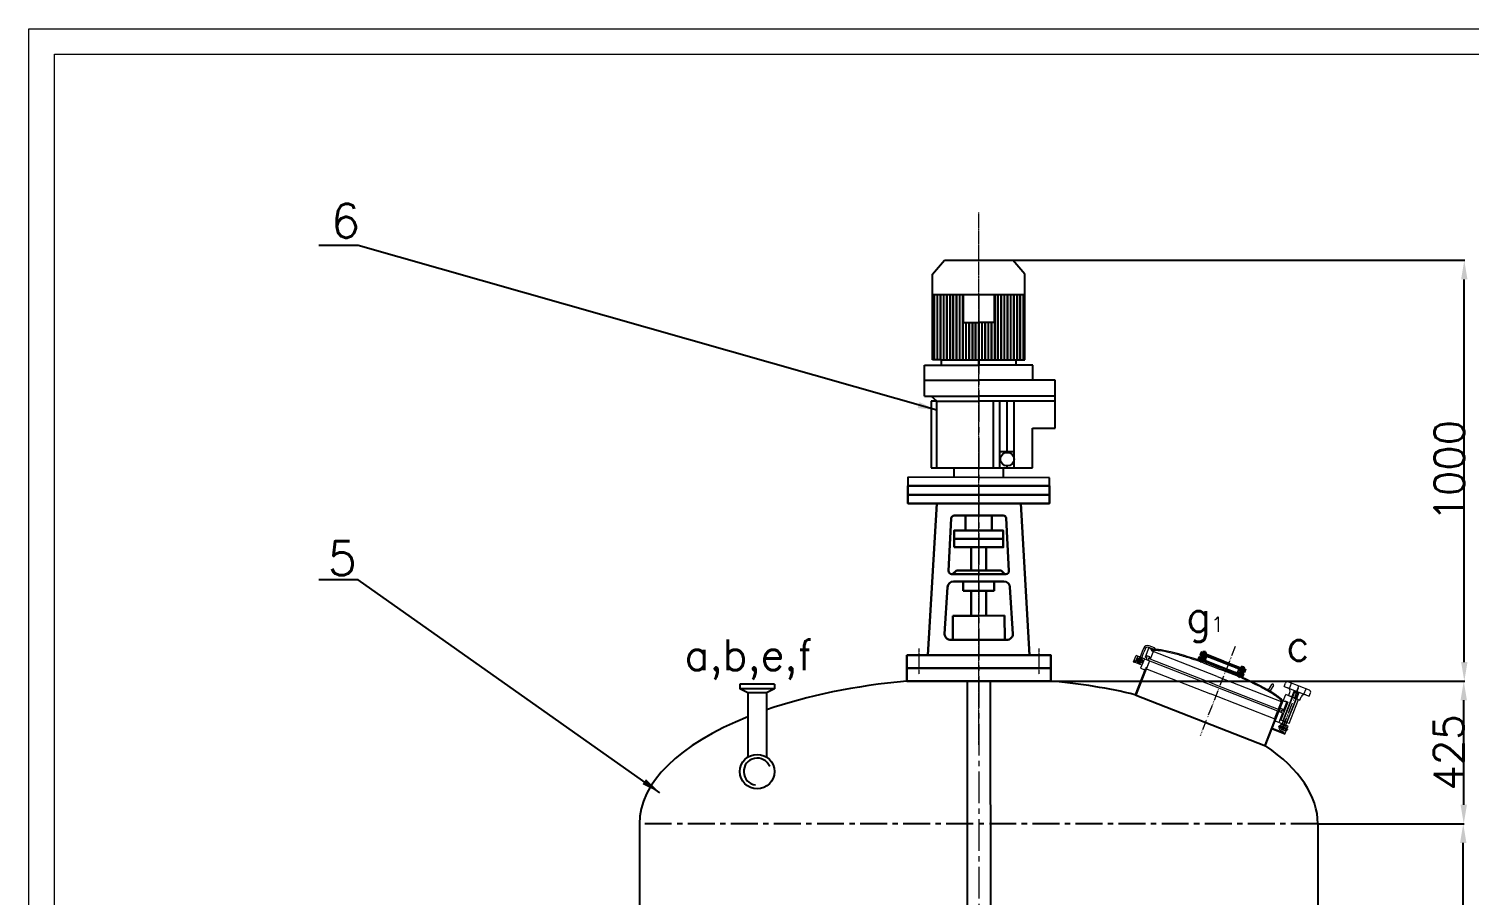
# Model space of a CAD drawing. Header units: millimetres. Extents: x 2158 to 10893, y 525 to 6317.
# Drawn here: x 2158 to 5555, y 4272 to 6317 of the extents above; entities that cross this region are included whole.
import ezdxf

# ---------------------------------------------------------------- set-up
doc = ezdxf.new("R2010")
doc.units = ezdxf.units.MM
doc.header["$PDMODE"] = 3
for name, pattern in [('ACAD_ISO06W100', [37.5, 24, -3, 0.5, -3, 0.5, -3, 0.5, -3]), ('CENTER2', [1.125, 0.75, -0.125, 0.125, -0.125]), ('CENTERX2', [101.6, 63.5, -12.7, 12.7, -12.7])]:
    doc.linetypes.add(name, pattern=pattern)
for name, color, linetype, lineweight in [('shixian', 7, 'Continuous', 30), ('zhong', 1, 'CENTER2', 15), ('中心线', 1, 'CENTER2', 15), ('实线', 7, 'Continuous', 20)]:
    doc.layers.add(name, color=color, linetype=linetype, lineweight=lineweight)
doc.layers.add('点划线', color=7, linetype='CENTERX2')
doc.styles.get("Standard").update_dxf_attribs({"font": 'txt', "bigfont": 'gbcbig.shx'})
doc.dimstyles.new('ISO-25', dxfattribs={"dimtxt": 2.5, "dimasz": 2.5, "dimexe": 1.25, "dimexo": 0.625, "dimtad": 1, "dimtxsty": 'Standard', "dimcen": 2.5, "dimadec": 0, "dimazin": 0, "dimtfac": 1, "dimtmove": 0, "dimatfit": 3, "dimfxl": 0, "dimarcsym": 0})

# ---------------------------------------------------------------- blocks, each defined once
blk = doc.blocks.new('*D6')
at = {"color": 0, "lineweight": -2, "transparency": 16777216}
for p, q in [((5198.9, 4440.2), (5542.3, 4440.2)), ((5541.1, 2985.2), (5541.1, 4395.2)), ((5278.9, 2940.2), (5542.3, 2940.2))]:
    blk.add_line(p, q, dxfattribs=at)
at = {"color": 0, "transparency": 16777216}
for points in [[(5533.6, 4395.2), (5548.6, 4395.2), (5541.1, 4440.2)], [(5533.6, 2985.2), (5548.6, 2985.2), (5541.1, 2940.2)]]:
    blk.add_solid(points, dxfattribs=at)
at = {"layer": 'Defpoints', "color": 0, "transparency": 16777216}
for p in [(5198.2, 4440.2), (5541.1, 4440.2), (5278.3, 2940.2)]:
    blk.add_point(p, dxfattribs=at)
at = {"color": 0, "transparency": 16777216, "insert": (5505.5, 3690.2), "char_height": 70, "attachment_point": 5, "rotation": 90}
blk.add_mtext('1500', dxfattribs=at)
blk = doc.blocks.new('*D9')
at = {"color": 0, "lineweight": -2, "transparency": 16777216}
for p, q in [((4569.4, 4777), (5543.6, 4777)), ((5542.3, 4485.2), (5542.3, 4732)), ((5198.9, 4440.2), (5543.6, 4440.2))]:
    blk.add_line(p, q, dxfattribs=at)
at = {"color": 0, "transparency": 16777216}
for points in [[(5534.8, 4732), (5549.8, 4732), (5542.3, 4777)], [(5534.8, 4485.2), (5549.8, 4485.2), (5542.3, 4440.2)]]:
    blk.add_solid(points, dxfattribs=at)
at = {"layer": 'Defpoints', "color": 0, "transparency": 16777216}
for p in [(4568.8, 4777), (5542.3, 4777), (5198.2, 4440.2)]:
    blk.add_point(p, dxfattribs=at)
at = {"color": 0, "transparency": 16777216, "insert": (5506.7, 4608.6), "char_height": 70, "attachment_point": 5, "rotation": 90}
blk.add_mtext('425', dxfattribs=at)
blk = doc.blocks.new('*D10')
at = {"color": 0, "lineweight": -2, "transparency": 16777216}
for p, q in [((4479.6, 5770.4), (5544.8, 5770.4)), ((5543.6, 4822), (5543.6, 5725.4)), ((4570, 4777), (5544.8, 4777))]:
    blk.add_line(p, q, dxfattribs=at)
at = {"color": 0, "transparency": 16777216}
for points in [[(5536.1, 5725.4), (5551.1, 5725.4), (5543.6, 5770.4)], [(5536.1, 4822), (5551.1, 4822), (5543.6, 4777)]]:
    blk.add_solid(points, dxfattribs=at)
at = {"layer": 'Defpoints', "color": 0, "transparency": 16777216}
for p in [(4479, 5770.4), (5543.6, 5770.4), (4569.4, 4777)]:
    blk.add_point(p, dxfattribs=at)
at = {"color": 0, "transparency": 16777216, "insert": (5508, 5273.7), "char_height": 70, "attachment_point": 5, "rotation": 90}
blk.add_mtext('1000', dxfattribs=at)

msp = doc.modelspace()

# ---------------------------------------------------------------- hatches: boundary and pattern name
at = {"lineweight": 20}
h = msp.add_hatch(dxfattribs=at)
h.set_pattern_fill('ANSI31', color=0, scale=0.2025, angle=-21.401136, style=0)
h.set_pattern_definition([(23.59886, (4468.7586, 4530.0876), (-0.2573877, 0.5891691), [])])
h.paths.add_polyline_path([(4768.949, 4824.742), (4765.178, 4826.22), (4763.7, 4822.449), (4767.471, 4820.971)])
h = msp.add_hatch(dxfattribs=at)
h.set_pattern_fill('ANSI31', color=0, scale=0.405, angle=68.598864, style=0)
h.set_pattern_definition([(113.59886, (4468.7586, 4530.0876), (-1.178338, -0.5147754), [])])
h.paths.add_polyline_path([(4779.405, 4829.344, 0.41421356), (4774.156, 4827.051), (4777.927, 4825.574)])
h.paths.add_polyline_path([(4779.405, 4829.344), (4777.927, 4825.574), (4781.698, 4824.096, 0.41421356)])
h.paths.add_polyline_path([(4781.698, 4824.096), (4777.927, 4825.574), (4776.449, 4821.803, 0.41421356)])
h.paths.add_polyline_path([(4777.927, 4825.574), (4774.156, 4827.051, 0.41421356), (4776.449, 4821.803)])
h = msp.add_hatch(dxfattribs=at)
h.set_pattern_fill('ANSI31', color=0, scale=0.648, angle=68.598864, style=0)
h.set_pattern_definition([(113.598864, (-488.3482, 5089.4155), (-1.885341, -0.8236407), [])])
h.paths.add_polyline_path([(4932.495, 4826.325), (4933.678, 4829.342), (4928.408, 4831.407), (4926.929, 4827.632), (4926.633, 4826.878), (4925.453, 4823.866), (4938.263, 4818.845), (4939.15, 4821.107), (4931.609, 4824.063)])
h.paths.add_polyline_path([(4923.271, 4831.676), (4923.864, 4833.188), (4918.595, 4835.253), (4915.639, 4827.712), (4920.908, 4825.647), (4922.089, 4828.659)])
h.paths.add_polyline_path([(4922.84, 4828.369), (4922.384, 4829.413), (4922.089, 4828.659), (4920.908, 4825.647), (4921.658, 4825.353)])
h.paths.add_polyline_path([(4926.633, 4826.878), (4926.929, 4827.632), (4925.885, 4827.176), (4924.703, 4824.159), (4925.453, 4823.866)])
h.paths.add_polyline_path([(5012.587, 4793.191), (5013.769, 4796.208), (5014.362, 4797.72), (5009.093, 4799.785), (5008.501, 4798.277), (5007.024, 4794.506), (4999.482, 4797.462), (4998.595, 4795.2), (5011.406, 4790.179)])
h.paths.add_polyline_path([(5013.338, 4792.902), (5012.882, 4793.945), (5012.587, 4793.191), (5011.406, 4790.179), (5012.156, 4789.885)])
h.paths.add_polyline_path([(5017.131, 4791.41), (5017.427, 4792.164), (5016.383, 4791.708), (5015.201, 4788.692), (5015.951, 4788.398)])
h.paths.add_polyline_path([(5024.176, 4793.874), (5018.906, 4795.939), (5017.427, 4792.164), (5017.131, 4791.41), (5015.951, 4788.398), (5021.22, 4786.333)])
h = msp.add_hatch(dxfattribs=at)
h.set_pattern_fill('ANSI31', color=0, scale=0.648, angle=-21.401136, style=0)
h.set_pattern_definition([(23.598864, (-488.3482, 5089.4155), (-0.8236407, 1.885341), [])])
h.paths.add_polyline_path([(4927.813, 4843.82), (4926.957, 4844.156), (4922.733, 4845.811), (4919.777, 4838.27), (4924.858, 4836.279)])
h.paths.add_polyline_path([(4936.042, 4835.375), (4936.929, 4837.638), (4942.585, 4835.421), (4944.47, 4834.682), (4944.854, 4835.66), (4943.133, 4837.816), (4932.735, 4841.891), (4929.779, 4834.35), (4934.86, 4832.359)])
h.paths.add_polyline_path([(5018.311, 4808.352), (5017.454, 4808.688), (5007.913, 4812.428), (5005.186, 4812.015), (5004.802, 4811.037), (5006.688, 4810.298), (5012.344, 4808.081), (5011.457, 4805.819), (5010.275, 4802.802), (5015.355, 4800.811)])
h.paths.add_polyline_path([(5028.313, 4804.432), (5023.233, 4806.423), (5020.277, 4798.882), (5025.358, 4796.891)])
h = msp.add_hatch(dxfattribs=at)
h.set_pattern_fill('ANSI37', color=0, scale=0.405, angle=-21.401136, style=0)
h.set_pattern_definition([(23.598864, (-488.3482, 5089.4155), (-0.51477545, 1.17833813), []), (113.598864, (-488.3482, 5089.4155), (-1.17833813, -0.51477545), [])])
h.paths.add_polyline_path([(4944.47, 4834.682), (4942.585, 4835.421), (4936.929, 4837.638), (4936.042, 4835.375), (4943.584, 4832.42)])
h.paths.add_polyline_path([(4940.037, 4823.37), (4932.495, 4826.325), (4931.609, 4824.063), (4939.15, 4821.107)])
h.paths.add_polyline_path([(5007.91, 4796.769), (5000.369, 4799.725), (4999.482, 4797.462), (5007.024, 4794.506)])
h.paths.add_polyline_path([(5012.344, 4808.081), (5006.688, 4810.298), (5004.802, 4811.037), (5003.916, 4808.774), (5011.457, 4805.819)])
h = msp.add_hatch(dxfattribs=at)
h.set_pattern_fill('ANSI31', color=0, scale=0.6885, angle=-21.401136, style=0)
h.set_pattern_definition([(23.598864, (1312.9793, 4975.7468), (-0.8751183, 2.0031748), [])])
h.paths.add_polyline_path([(5145.651, 4754.013), (5143.086, 4755.018), (5137.057, 4739.633), (5139.621, 4738.628), (5143.336, 4748.106)])
h.paths.add_polyline_path([(5149.49, 4745.694), (5145.775, 4736.216), (5148.339, 4735.211), (5154.369, 4750.596), (5151.804, 4751.601)])

# ---------------------------------------------------------------- linework, layer by layer
at = {"color": 0}
for p, q in [((4289.245, 5737.417), (4317.771, 5770.359)), ((4317.771, 5770.359), (4479.005, 5770.359)), ((4507.531, 5737.417), (4479.005, 5770.359)), ((4289.245, 5689.847), (4289.245, 5737.417)), ((4507.531, 5689.847), (4507.531, 5737.417)), ((4289.245, 5689.847), (4507.531, 5689.847)), ((4289.245, 5535.283), (4289.245, 5689.847)), ((4293.384, 5535.283), (4293.384, 5689.847)), ((4293.641, 5535.283), (4293.641, 5689.847)), ((4293.898, 5535.283), (4293.898, 5689.847)), ((4300.909, 5535.283), (4300.909, 5689.847)), ((4301.166, 5535.283), (4301.166, 5689.847)), ((4301.423, 5535.283), (4301.423, 5689.847)), ((4308.435, 5535.283), (4308.435, 5689.847)), ((4308.692, 5535.283), (4308.692, 5689.847)), ((4308.949, 5535.283), (4308.949, 5689.847)), ((4315.96, 5535.283), (4315.96, 5689.847)), ((4316.217, 5535.283), (4316.217, 5689.847)), ((4316.475, 5535.283), (4316.475, 5689.847)), ((4323.486, 5535.283), (4323.486, 5689.847)), ((4323.743, 5535.283), (4323.743, 5689.847)), ((4324, 5535.283), (4324, 5689.847)), ((4331.011, 5535.283), (4331.011, 5689.847)), ((4331.268, 5535.283), (4331.268, 5689.847)), ((4331.526, 5535.283), (4331.526, 5689.847)), ((4338.537, 5535.283), (4338.537, 5689.847)), ((4338.794, 5535.283), (4338.794, 5689.847)), ((4339.051, 5535.283), (4339.051, 5689.847)), ((4346.062, 5535.283), (4346.062, 5689.847)), ((4346.319, 5535.283), (4346.319, 5689.847)), ((4346.577, 5535.283), (4346.577, 5689.847)), ((4353.588, 5535.283), (4353.588, 5689.847)), ((4353.845, 5535.283), (4353.845, 5689.847)), ((4354.102, 5535.283), (4354.102, 5689.847)), ((4361.113, 5535.283), (4361.113, 5689.847)), ((4361.371, 5535.283), (4361.371, 5689.847)), ((4361.628, 5535.283), (4361.628, 5689.847)), ((4361.837, 5689.847), (4361.837, 5623.457)), ((4434.939, 5689.847), (4434.939, 5623.457)), ((4436.369, 5535.283), (4436.369, 5689.847)), ((4436.626, 5535.283), (4436.626, 5689.847)), ((4436.883, 5535.283), (4436.883, 5689.847)), ((4443.894, 5535.283), (4443.894, 5689.847)), ((4444.151, 5535.283), (4444.151, 5689.847)), ((4444.409, 5535.283), (4444.409, 5689.847)), ((4451.42, 5535.283), (4451.42, 5689.847)), ((4451.677, 5535.283), (4451.677, 5689.847)), ((4451.934, 5535.283), (4451.934, 5689.847)), ((4458.945, 5535.283), (4458.945, 5689.847)), ((4459.202, 5535.283), (4459.202, 5689.847)), ((4459.46, 5535.283), (4459.46, 5689.847)), ((4466.471, 5535.283), (4466.471, 5689.847)), ((4466.728, 5535.283), (4466.728, 5689.847)), ((4466.985, 5535.283), (4466.985, 5689.847)), ((4473.996, 5535.283), (4473.996, 5689.847)), ((4474.253, 5535.283), (4474.253, 5689.847)), ((4474.511, 5535.283), (4474.511, 5689.847)), ((4481.522, 5535.283), (4481.522, 5689.847)), ((4481.779, 5535.283), (4481.779, 5689.847)), ((4482.036, 5535.283), (4482.036, 5689.847)), ((4489.047, 5535.283), (4489.047, 5689.847)), ((4489.305, 5535.283), (4489.305, 5689.847)), ((4489.562, 5535.283), (4489.562, 5689.847)), ((4496.573, 5535.283), (4496.573, 5689.847)), ((4496.83, 5535.283), (4496.83, 5689.847)), ((4497.087, 5535.283), (4497.087, 5689.847)), ((4504.098, 5535.283), (4504.098, 5689.847)), ((4504.356, 5535.283), (4504.356, 5689.847)), ((4504.613, 5535.283), (4504.613, 5689.847)), ((4507.531, 5535.283), (4507.531, 5689.847)), ((4361.837, 5623.457), (4398.388, 5623.457)), ((4368.639, 5535.283), (4368.639, 5623.457)), ((4368.896, 5535.283), (4368.896, 5623.457)), ((4369.153, 5535.283), (4369.153, 5623.457)), ((4376.164, 5535.283), (4376.164, 5623.457)), ((4376.422, 5535.283), (4376.422, 5623.457)), ((4376.679, 5535.283), (4376.679, 5623.457)), ((4383.69, 5535.283), (4383.69, 5623.457)), ((4383.947, 5535.283), (4383.947, 5623.457)), ((4384.204, 5535.283), (4384.204, 5623.457)), ((4391.215, 5535.283), (4391.215, 5623.457)), ((4391.473, 5535.283), (4391.473, 5623.457)), ((4391.73, 5535.283), (4391.73, 5623.457)), ((4434.939, 5623.457), (4398.388, 5623.457)), ((4398.741, 5522.74), (4398.741, 5623.457)), ((4398.998, 5522.74), (4398.998, 5623.457)), ((4399.255, 5522.74), (4399.255, 5623.457)), ((4406.266, 5535.283), (4406.266, 5623.457)), ((4406.524, 5535.283), (4406.524, 5623.457)), ((4406.781, 5535.283), (4406.781, 5623.457)), ((4413.792, 5535.283), (4413.792, 5623.457)), ((4414.049, 5535.283), (4414.049, 5623.457)), ((4414.306, 5535.283), (4414.306, 5623.457)), ((4421.318, 5535.283), (4421.318, 5623.457)), ((4421.575, 5535.283), (4421.575, 5623.457)), ((4421.832, 5535.283), (4421.832, 5623.457)), ((4428.843, 5535.283), (4428.843, 5623.457)), ((4429.1, 5535.283), (4429.1, 5623.457)), ((4429.357, 5535.283), (4429.357, 5623.457)), ((4270.964, 5449.994), (4270.964, 5522.74)), ((4270.964, 5522.74), (4398.388, 5522.74)), ((4310.396, 5535.283), (4289.245, 5535.283)), ((4310.396, 5535.283), (4486.38, 5535.283)), ((4310.396, 5522.74), (4310.396, 5535.283)), ((4525.812, 5522.74), (4398.388, 5522.74)), ((4486.38, 5522.74), (4486.38, 5535.283)), ((4486.38, 5535.283), (4507.531, 5535.283)), ((4525.812, 5487.621), (4525.812, 5522.74)), ((4270.964, 5487.621), (4398.388, 5487.621)), ((4578.37, 5487.621), (4398.388, 5487.621)), ((4578.37, 5449.994), (4578.37, 5487.621)), ((4270.964, 5449.994), (4398.388, 5449.994)), ((4299.847, 5437.451), (4286.68, 5449.994)), ((4286.68, 5437.451), (4286.68, 5280.81)), ((4299.847, 5437.451), (4286.68, 5437.451)), ((4299.847, 5280.81), (4299.847, 5437.451)), ((4299.847, 5437.451), (4398.388, 5437.451)), ((4578.37, 5449.994), (4398.388, 5449.994)), ((4578.37, 5437.451), (4398.388, 5437.451)), ((4433.568, 5280.81), (4433.568, 5437.451)), ((4448.203, 5280.81), (4448.203, 5437.451)), ((4465.765, 5317.03), (4465.765, 5437.451)), ((4481.864, 5280.81), (4481.864, 5437.451)), ((4578.37, 5437.451), (4578.37, 5449.994)), ((4578.37, 5373.975), (4578.37, 5437.451)), ((4525, 5280.81), (4525, 5373.975)), ((4525, 5373.975), (4578.37, 5373.975)), ((4448.203, 5318.863), (4481.864, 5318.863)), ((4286.68, 5280.81), (4299.847, 5280.81)), ((4299.847, 5280.81), (4456.624, 5280.81)), ((4340.153, 5257.462), (4340.153, 5280.81)), ((4456.624, 5257.462), (4456.624, 5280.81)), ((4456.624, 5280.81), (4525, 5280.81)), ((4465.765, 5280.81), (4465.765, 5284.834)), ((4565.273, 5256.968), (4231.265, 5258.487)), ((4231.265, 5258.487), (4231.545, 5237.628)), ((4565.273, 5237.628), (4565.273, 5256.968))]:
    msp.add_line(p, q, dxfattribs=at)
at = {"color": 0, "lineweight": 20}
for p, q in [((4813.102, 4855.287), (4800.624, 4860.178)), ((4763.7, 4822.449), (4769.612, 4837.532)), ((4763.7, 4822.449), (4765.474, 4826.974)), ((4765.178, 4826.22), (4768.949, 4824.742)), ((4773.382, 4836.054), (4767.471, 4820.971)), ((4801.279, 4825.121), (4769.48, 4743.985)), ((4769.612, 4837.532), (4773.382, 4836.054)), ((4778.997, 4833.854), (4769.612, 4837.532)), ((4778.601, 4832.843), (4777.418, 4832.034)), ((4784.022, 4846.674), (4778.288, 4832.043)), ((4778.406, 4832.346), (4782.177, 4830.868)), ((4789.213, 4829.85), (4780.346, 4807.226)), ((4782.058, 4830.566), (4787.792, 4845.197)), ((4782.372, 4831.365), (4782.689, 4829.968)), ((4789.213, 4829.85), (4782.768, 4832.376)), ((4789.213, 4829.85), (4783.301, 4814.767)), ((4786.977, 4854.216), (4784.022, 4846.674)), ((4790.748, 4852.738), (4787.792, 4845.197)), ((4789.213, 4829.85), (4952.109, 4766.008)), ((4799.557, 4856.245), (4790.691, 4833.621)), ((4794.461, 4832.143), (4790.691, 4833.621)), ((4794.461, 4832.143), (4792.983, 4828.372)), ((4794.661, 4837.092), (4794.461, 4832.143)), ((4802.202, 4834.136), (4794.661, 4837.092)), ((4801.279, 4825.121), (4795.072, 4809.284)), ((4798.986, 4830.37), (4797.508, 4826.599)), ((4802.202, 4834.136), (4798.986, 4830.37)), ((4953.587, 4769.779), (4798.986, 4830.37)), ((4811.912, 4851.404), (4799.557, 4856.245)), ((4799.557, 4856.245), (4811.912, 4851.404)), ((4801.82, 4855.359), (4802.737, 4853.259)), ((4802.737, 4853.259), (4809.052, 4850.784)), ((4810.512, 4848.679), (4802.757, 4828.892)), ((4806.08, 4848.469), (4807.262, 4851.486)), ((4960.68, 4787.878), (4806.08, 4848.469)), ((4811.912, 4851.404), (4813.384, 4855.161)), ((4915.92, 4828.429), (4914.148, 4827.609)), ((4915.429, 4827.175), (4918.595, 4835.253)), ((4968.429, 4807.022), (4915.639, 4827.712)), ((4918.595, 4835.253), (4923.864, 4833.188)), ((4922.733, 4845.811), (4919.777, 4838.27)), ((4919.777, 4838.27), (4925.046, 4836.205)), ((4922.089, 4828.659), (4920.908, 4825.647)), ((4922.84, 4828.369), (4921.658, 4825.353)), ((4923.271, 4831.676), (4922.089, 4828.659)), ((4922.384, 4829.413), (4928.109, 4844.019)), ((4922.384, 4829.413), (4926.929, 4827.632)), ((4922.84, 4828.369), (4922.384, 4829.413)), ((4928.002, 4843.746), (4922.733, 4845.811)), ((4922.84, 4828.369), (4928.351, 4842.43)), ((4922.84, 4828.369), (4925.885, 4827.176)), ((4923.864, 4833.188), (4922.975, 4830.921)), ((4925.885, 4827.176), (4924.703, 4824.159)), ((4924.858, 4836.279), (4927.813, 4843.82)), ((4925.046, 4836.205), (4924.858, 4836.279)), ((4926.633, 4826.878), (4925.453, 4823.866)), ((4925.885, 4827.176), (4931.396, 4841.237)), ((4925.885, 4827.176), (4926.929, 4827.632)), ((4926.183, 4844.774), (4927.135, 4847.204)), ((4927.063, 4844.429), (4926.183, 4844.774)), ((4926.183, 4844.774), (4934.579, 4841.483)), ((4927.816, 4829.894), (4926.633, 4826.878)), ((4926.929, 4827.632), (4932.653, 4842.238)), ((4926.957, 4844.156), (4927.063, 4844.429)), ((4926.957, 4844.156), (4928.002, 4843.746)), ((4927.601, 4842.724), (4932.146, 4840.943)), ((4928.282, 4843.951), (4929.235, 4846.382)), ((4928.408, 4831.407), (4933.678, 4829.342)), ((4929.591, 4834.424), (4934.86, 4832.359)), ((4929.779, 4834.35), (4932.735, 4841.891)), ((4933.678, 4829.342), (4931.609, 4824.063)), ((4931.609, 4824.063), (4932.495, 4826.325)), ((4931.609, 4824.063), (4969.316, 4809.285)), ((4931.904, 4824.817), (4936.042, 4835.375)), ((4932.48, 4842.306), (4933.433, 4844.736)), ((4932.495, 4826.325), (5007.91, 4796.769)), ((4975.523, 4825.122), (4932.546, 4841.965)), ((4932.546, 4841.965), (4933.592, 4841.556)), ((4933.592, 4841.556), (4933.698, 4841.828)), ((4933.698, 4841.828), (4934.579, 4841.483)), ((4934.579, 4841.483), (4935.532, 4843.914)), ((4936.929, 4837.638), (4936.042, 4835.375)), ((4936.042, 4835.375), (5011.457, 4805.819)), ((4942.585, 4835.421), (4936.929, 4837.638)), ((4942.585, 4835.421), (5006.688, 4810.298)), ((4944.854, 4835.66), (4943.133, 4837.816)), ((4943.584, 4832.42), (4944.47, 4834.682)), ((4944.47, 4834.682), (4944.854, 4835.66)), ((4944.854, 4835.66), (5005.186, 4812.015)), ((4975.523, 4825.122), (5018.5, 4808.278)), ((4783.301, 4814.767), (4763.7, 4822.449)), ((4767.218, 4744.872), (4791.628, 4807.154)), ((4780.346, 4807.226), (4790.15, 4803.383)), ((4795.072, 4809.284), (4791.628, 4807.154)), ((4791.628, 4807.154), (4944.72, 4747.154)), ((4928.899, 4822.508), (4926.434, 4820.801)), ((4928.901, 4822.514), (4928.011, 4820.245)), ((4928.014, 4820.252), (4967.543, 4804.76)), ((4936.378, 4819.584), (4934.87, 4820.175)), ((4936.755, 4819.436), (4936.755, 4819.436)), ((4939.15, 4821.107), (4938.263, 4818.845)), ((4940.037, 4823.37), (4939.15, 4821.107)), ((5006.858, 4789.351), (4967.543, 4804.76)), ((4968.429, 4807.022), (5021.22, 4786.333)), ((5007.024, 4794.506), (4969.316, 4809.285)), ((4970.203, 4811.547), (5002.254, 4798.986)), ((4999.482, 4797.462), (4998.595, 4795.2)), ((5000.369, 4799.725), (4999.482, 4797.462)), ((5003.916, 4808.774), (5004.802, 4811.037)), ((5004.802, 4811.037), (5005.186, 4812.015)), ((5005.186, 4812.015), (5007.913, 4812.428)), ((5006.688, 4810.298), (5012.344, 4808.081)), ((5007.744, 4791.614), (5006.85, 4789.331)), ((5009.093, 4799.785), (5007.024, 4794.506)), ((5007.529, 4791.692), (5008.176, 4788.764)), ((5011.457, 4805.819), (5008.501, 4798.277)), ((5014.362, 4797.72), (5009.093, 4799.785)), ((5015.544, 4800.737), (5010.275, 4802.802)), ((5012.587, 4793.191), (5011.406, 4790.179)), ((5012.344, 4808.081), (5011.457, 4805.819)), ((5013.338, 4792.902), (5012.156, 4789.885)), ((5013.769, 4796.208), (5012.587, 4793.191)), ((5012.882, 4793.945), (5018.607, 4808.551)), ((5013.338, 4792.902), (5012.882, 4793.945)), ((5017.427, 4792.164), (5012.882, 4793.945)), ((5013.338, 4792.902), (5018.849, 4806.962)), ((5016.383, 4791.708), (5013.338, 4792.902)), ((5016.383, 4791.708), (5015.201, 4788.692)), ((5015.355, 4800.811), (5018.311, 4808.352)), ((5017.131, 4791.41), (5015.951, 4788.398)), ((5016.383, 4791.708), (5021.894, 4805.769)), ((5016.383, 4791.708), (5017.427, 4792.164)), ((5016.681, 4809.306), (5017.633, 4811.737)), ((5017.561, 4808.961), (5016.681, 4809.306)), ((5025.077, 4806.015), (5016.681, 4809.306)), ((5018.313, 4794.427), (5017.131, 4791.41)), ((5017.427, 4792.164), (5023.151, 4806.77)), ((5017.454, 4808.688), (5017.561, 4808.961)), ((5018.5, 4808.278), (5017.454, 4808.688)), ((5018.906, 4795.939), (5018.018, 4793.673)), ((5018.849, 4806.962), (5018.099, 4807.256)), ((5018.099, 4807.256), (5022.643, 4805.475)), ((5018.78, 4808.483), (5019.732, 4810.914)), ((5024.176, 4793.874), (5018.906, 4795.939)), ((5025.358, 4796.891), (5020.089, 4798.956)), ((5020.277, 4798.882), (5023.233, 4806.423)), ((5020.999, 4785.768), (5024.176, 4793.874)), ((5022.978, 4806.838), (5023.93, 4809.269)), ((5024.089, 4806.088), (5023.044, 4806.497)), ((5023.044, 4806.497), (5028.313, 4804.432)), ((5024.089, 4806.088), (5024.196, 4806.36)), ((5024.196, 4806.36), (5025.077, 4806.015)), ((5025.077, 4806.015), (5026.029, 4808.446)), ((5028.313, 4804.432), (5025.358, 4796.891)), ((4952.109, 4766.008), (5102.939, 4706.895)), ((4953.587, 4769.779), (5108.187, 4709.188)), ((4960.68, 4787.878), (5115.281, 4727.288)), ((5021.543, 4787.158), (5022.368, 4785.155)), ((5082.121, 4757.77), (5079.531, 4757.318)), ((5089.224, 4768.988), (5080.899, 4756.056)), ((5093.311, 4766.357), (5085.115, 4753.627)), ((5118.765, 4764.55), (5121.78, 4772.242)), ((5118.765, 4764.55), (5177.952, 4741.353)), ((5128.918, 4775.36), (5177.849, 4756.183)), ((5131.198, 4759.677), (5136.223, 4772.497)), ((5165.519, 4746.226), (5170.544, 4759.046)), ((5097.812, 4687.155), (4944.72, 4747.154)), ((5113.586, 4730.126), (5072.453, 4625.174)), ((5074.695, 4624.295), (5114.666, 4726.223)), ((5086.208, 4755.139), (5086.868, 4752.594)), ((5112.122, 4730.327), (5104.417, 4710.666)), ((5127.612, 4727.675), (5110.765, 4684.688)), ((5112.823, 4733.471), (5117.054, 4731.813)), ((5140.583, 4745.211), (5113.982, 4677.337)), ((5120.988, 4728.531), (5114.5, 4731.074)), ((5115.281, 4727.288), (5116.463, 4730.304)), ((5115.667, 4682.767), (5137.834, 4739.328)), ((5116.463, 4730.304), (5122.375, 4745.387)), ((5116.463, 4730.304), (5120.988, 4728.531)), ((5125.35, 4728.561), (5116.483, 4705.937)), ((5123.088, 4729.448), (5120.988, 4728.531)), ((5123.088, 4729.448), (5120.988, 4728.531)), ((5150.581, 4734.333), (5122.375, 4745.387)), ((5123.032, 4673.791), (5149.633, 4741.664)), ((5123.088, 4729.448), (5125.35, 4728.561)), ((5123.088, 4729.448), (5125.35, 4728.561)), ((5125.35, 4728.561), (5127.612, 4727.675)), ((5125.471, 4678.925), (5147.638, 4735.486)), ((5128.847, 4742.851), (5156.031, 4732.197)), ((5129.365, 4742.648), (5132.379, 4750.34)), ((5130.373, 4677.004), (5152.54, 4733.565)), ((5137.057, 4739.633), (5143.086, 4755.018)), ((5139.124, 4738.823), (5143.494, 4749.974)), ((5145.173, 4750.707), (5143.494, 4749.974)), ((5143.494, 4749.974), (5150.734, 4747.136)), ((5144.233, 4750.297), (5145.684, 4753.999)), ((5150, 4748.816), (5145.173, 4750.707)), ((5146.364, 4735.985), (5150.734, 4747.136)), ((5148.339, 4735.211), (5154.369, 4750.596)), ((5150, 4748.816), (5150.734, 4747.136)), ((5150.411, 4747.875), (5151.862, 4751.578)), ((5156.031, 4732.197), (5159.046, 4739.889)), ((5177.952, 4741.353), (5180.967, 4749.045)), ((5102.939, 4706.895), (5096.732, 4691.058)), ((5096.732, 4691.058), (5097.812, 4687.155)), ((5102.939, 4706.895), (5115.005, 4702.166)), ((5115.005, 4702.166), (5106.138, 4679.542)), ((5108.187, 4709.188), (5106.71, 4705.417)), ((5108.387, 4714.137), (5108.187, 4709.188)), ((5108.387, 4714.137), (5115.928, 4711.181)), ((5112.712, 4707.415), (5111.234, 4703.644)), ((5115.928, 4711.181), (5112.712, 4707.415)), ((5112.712, 4707.415), (5116.483, 4705.937)), ((5133.673, 4700.94), (5133.673, 4700.94)), ((5088.945, 4664.53), (5120.627, 4652.114)), ((5096.342, 4683.381), (5088.953, 4664.527)), ((5089.832, 4666.793), (5121.513, 4654.376)), ((5106.138, 4679.542), (5096.334, 4683.384)), ((5128.016, 4670.967), (5096.334, 4683.384)), ((5130.373, 4677.004), (5110.765, 4684.688)), ((5116.347, 4683.371), (5125.397, 4679.824)), ((5120.627, 4652.114), (5128.016, 4670.967))]:
    msp.add_line(p, q, dxfattribs=at)
at = {"color": 1, "linetype": 'ACAD_ISO06W100', "lineweight": 0}
for p, q in [((5003.444, 4858.746), (4920.892, 4648.11)), ((4786.257, 4822.309), (4769.67, 4828.809)), ((4774.914, 4817.887), (4781.171, 4833.852)), ((4927.318, 4835.314), (4921.254, 4819.84)), ((4929.593, 4841.746), (4932.409, 4848.932)), ((5017.816, 4799.846), (5011.751, 4784.372)), ((5020.091, 4806.278), (5022.907, 4813.464)), ((5151.611, 4760.029), (5112.699, 4660.744)), ((5148.727, 4752.807), (5153.752, 4765.627)), ((5114.96, 4666.514), (5135.403, 4718.675)), ((5119.945, 4664.561), (5105.491, 4670.225)), ((5128.535, 4661.194), (5105.911, 4670.061))]:
    msp.add_line(p, q, dxfattribs=at)
for p, q in [((4928.306, 4847.103), (4934.607, 4844.633)), ((5018.808, 4811.633), (5025.101, 4809.167)), ((3916.639, 4769.762), (3835.317, 4769.762)), ((3835.317, 4769.762), (3835.317, 4758.919)), ((3916.639, 4758.919), (3835.317, 4758.919)), ((3854.292, 4749.226), (3835.317, 4758.919)), ((3916.639, 4758.919), (3897.664, 4749.226)), ((3916.639, 4769.762), (3916.639, 4758.919)), ((3854.292, 4749.226), (3854.292, 4597.833)), ((3897.664, 4749.226), (3854.292, 4749.226)), ((3897.664, 4749.226), (3897.664, 4597.833)), ((4767.218, 4744.872), (5074.695, 4624.295)), ((3598.226, 4440.218), (3598.323, 2940.214)), ((5198.228, 4440.218), (5198.319, 2940.214))]:
    msp.add_line(p, q)
at = {"ltscale": 150}
for p, q in [((4371.503, 4777.025), (4371.503, 3753.008)), ((4425.659, 4777.025), (4426.432, 3753.008))]:
    msp.add_line(p, q, dxfattribs=at)
at = {"color": 0}
msp.add_circle((4465.765, 5300.932), 16.098, dxfattribs=at)
at = {"color": 0, "lineweight": 20}
for centre, radius in [((4777.927, 4825.574), 6.48), ((4777.927, 4825.574), 4.05), ((5114.96, 4666.514), 8.1), ((5114.96, 4666.514), 4.455)]:
    msp.add_circle(centre, radius, dxfattribs=at)
msp.add_circle((3875.978, 4563.437), 40.661)
for centre, radius, start, end in [((4796.781, 4850.374), 10.53, 68.598864, 158.598864), ((4796.781, 4850.374), 6.48, 68.598864, 158.598864), ((4811.919, 4852.271), 3.24, 348.655465, 68.598864), ((4927.548, 4845.169), 2.077, 35.731644, 101.466084), ((4928.605, 4838.598), 7.81, 51.820214, 85.377514), ((4933.845, 4842.701), 2.077, 35.731644, 101.466084), ((5018.046, 4809.701), 2.077, 35.731644, 101.466084), ((5019.103, 4803.13), 7.81, 51.820214, 85.377514), ((5024.343, 4807.233), 2.077, 35.731644, 101.466084), ((5091.267, 4767.673), 2.43, 327.226639, 147.226639), ((5126.908, 4770.232), 5.508, 68.598864, 158.598864), ((5124.687, 4753.355), 8.262, 338.598864, 68.598864), ((5175.839, 4751.055), 5.508, 338.598864, 68.598864), ((5166.738, 4736.874), 8.262, 68.598864, 158.598864), ((5106.441, 4680.293), 8.1, 301.728966, 338.598864), ((5130.574, 4670.835), 8.1, 158.598864, 195.468762)]:
    msp.add_arc(centre, radius, start, end, dxfattribs=at)
msp.add_arc((3875.978, 4563.437), 31.825, 21.71601, 262.447417)
for start_param, end_param in [(4.96908368, 6.28318531), (3.14159265, 4.45311122)]:
    msp.add_ellipse((4960.594, 4787.912), major_axis=(-154.514, 60.557), ratio=0.12861458, start_param=start_param, end_param=end_param, dxfattribs=at)
for major_axis, ratio, start_param, end_param in [((800.001, 0.042), 0.43085464, 1.78443667, 2.24680578), ((732.643, 23.451), 0.4662222, 1.02812822, 1.32093416), ((800.001, 0.042), 0.43085464, 2.31842438, 3.14159581), ((800.001, 0.042), 0.43085464, -0.00024101, 0.56311577)]:
    msp.add_ellipse((4398.227, 4440.259), major_axis=major_axis, ratio=ratio, start_param=start_param, end_param=end_param)
for points, knots in [([(4928.011, 4820.245), (4922.137, 4822.32), (4916.336, 4824.318), (4899.077, 4830.097), (4887.974, 4833.588), (4867.328, 4839.607), (4857.785, 4842.135), (4840.812, 4846.086), (4833.381, 4847.507), (4824.092, 4848.763), (4821.282, 4849.034), (4816.808, 4849.248), (4815.031, 4849.236), (4812.45, 4849.045), (4811.513, 4848.91), (4810.145, 4848.599), (4809.652, 4848.435), (4808.991, 4848.142), (4808.778, 4848.013), (4808.495, 4847.799), (4808.424, 4847.717), (4808.363, 4847.63), (4808.351, 4847.606), (4808.342, 4847.583)], [4.96959763, 4.96959763, 4.96959763, 4.96959763, 5.08622271, 5.08622271, 5.32338421, 5.32338421, 5.56054571, 5.56054571, 5.79770722, 5.79770722, 5.91940777, 5.91940777, 6.0212708, 6.0212708, 6.09636183, 6.09636183, 6.15665478, 6.15665478, 6.2043858, 6.2043858, 6.25211682, 6.25211682, 6.28318531, 6.28318531, 6.28318531, 6.28318531]), ([(5112.846, 4728.242), (5112.857, 4728.271), (5112.867, 4728.302), (5112.877, 4728.426), (5112.877, 4728.52), (5112.832, 4728.791), (5112.787, 4728.967), (5112.627, 4729.394), (5112.513, 4729.644), (5112.037, 4730.51), (5111.541, 4731.223), (5110.194, 4732.819), (5109.344, 4733.704), (5107.305, 4735.608), (5106.117, 4736.628), (5101.892, 4740.002), (5098.285, 4742.56), (5089.739, 4748.087), (5084.8, 4751.057), (5073.746, 4757.312), (5067.631, 4760.597), (5054.408, 4767.383), (5047.3, 4770.884), (5032.3, 4777.997), (5024.408, 4781.61), (5013.147, 4786.595), (5010.015, 4787.964), (5006.85, 4789.331)], [3.14159265, 3.14159265, 3.14159265, 3.14159265, 3.17986846, 3.17986846, 3.21814426, 3.21814426, 3.25642007, 3.25642007, 3.29469588, 3.29469588, 3.37484781, 3.37484781, 3.45499975, 3.45499975, 3.53515168, 3.53515168, 3.70572268, 3.70572268, 3.87629367, 3.87629367, 4.04686467, 4.04686467, 4.21743566, 4.21743566, 4.38800666, 4.38800666, 4.45259314, 4.45259314, 4.45259314, 4.45259314])]:
    msp.add_open_spline(points, degree=3, knots=knots, dxfattribs=at)
at = {"layer": 'shixian', "color": 0}
for p, q in [((4231.545, 5237.628), (4398.409, 5237.628)), ((4565.273, 5237.628), (4398.409, 5237.628)), ((4231.545, 5216.884), (4398.409, 5216.884)), ((4565.273, 5216.884), (4398.409, 5216.884)), ((4278.314, 4838.252), (4299.362, 5196.643)), ((4340.53, 5167.839), (4397.715, 5167.839)), ((4367.156, 5132.267), (4367.156, 5167.839)), ((4456.229, 5167.913), (4399.044, 5167.84)), ((4429.637, 5132.306), (4429.603, 5167.879)), ((4518.504, 4838.252), (4497.456, 5196.643)), ((4327.287, 5037.14), (4333.462, 5161.205)), ((4469.604, 5037.231), (4463.306, 5161.287)), ((4340.512, 5112.669), (4456.281, 5112.669)), ((4380.702, 5038.427), (4380.702, 5093.072)), ((4416.187, 5038.45), (4416.141, 5093.094)), ((4334.356, 5029.609), (4397.715, 5029.609)), ((4345.793, 5038.427), (4336.975, 5029.609)), ((4398.409, 5038.427), (4345.793, 5038.427)), ((4398.409, 5038.427), (4451.096, 5038.494)), ((4462.545, 5029.69), (4399.185, 5029.61)), ((4451.096, 5038.494), (4459.925, 5029.687)), ((4317.876, 4888.88), (4324.866, 4998.994)), ((4339.003, 5012.262), (4397.715, 5012.262)), ((4361.98, 4990.33), (4361.98, 5012.262)), ((4457.919, 5012.337), (4399.207, 5012.263)), ((4434.97, 4990.376), (4434.942, 5012.308)), ((4479.202, 4888.982), (4472.073, 4999.087)), ((4361.98, 4990.33), (4398.391, 4990.33)), ((4380.702, 4990.33), (4380.702, 4931.472)), ((4434.97, 4990.376), (4398.559, 4990.33)), ((4416.248, 4990.352), (4416.323, 4931.495)), ((4337.448, 4931.472), (4398.392, 4931.472)), ((4337.448, 4874.136), (4337.448, 4931.472)), ((4459.577, 4931.55), (4398.632, 4931.473)), ((4459.65, 4874.213), (4459.577, 4931.55)), ((4333.607, 4874.136), (4398.409, 4874.136)), ((4463.49, 4874.218), (4398.688, 4874.136)), ((4228.594, 4807.639), (4568.794, 4807.639))]:
    msp.add_line(p, q, dxfattribs=at)
for points in [[(4398.409, 5196.643), (4231.545, 5196.643), (4231.545, 5237.628)], [(4398.409, 5196.643), (4565.273, 5196.643), (4565.273, 5237.628)]]:
    msp.add_lwpolyline(points, dxfattribs=at)
for points in [[(4340.512, 5093.072), (4456.281, 5093.072), (4456.281, 5132.267), (4340.512, 5132.267)], [(4228.594, 4838.252), (4568.794, 4838.252), (4568.794, 4777.025), (4228.594, 4777.025)]]:
    msp.add_lwpolyline(points, close=True, dxfattribs=at)
for centre, radius, start, end in [((4340.53, 5160.756), 7.083, 90, 176.368129), ((4456.238, 5160.83), 7.083, 3.704541, 90.07267), ((4334.356, 5036.692), 7.083, 176.368129, 270), ((4462.536, 5036.773), 7.083, 270.07267, 3.704541), ((4339.003, 4998.096), 14.166, 90, 176.368129), ((4457.937, 4998.172), 14.166, 3.704541, 90.07267), ((4332.773, 4889.01), 14.898, 172.236224, 273.207705), ((4464.305, 4889.093), 14.898, 266.864966, 7.836446)]:
    msp.add_arc(centre, radius, start, end, dxfattribs=at)
at = {"layer": 'zhong', "ltscale": 5}
msp.add_line((4398.388, 4626.54), (4398.388, 5883.369), dxfattribs=at)
at = {"layer": 'zhong', "color": 0, "ltscale": 5}
for p, q in [((4256.899, 4854.108), (4256.899, 4793.212)), ((4540.489, 4854.108), (4540.489, 4793.212))]:
    msp.add_line(p, q, dxfattribs=at)
at = {"layer": '中心线', "ltscale": 100}
msp.add_line((4398.852, 5688.808), (4398.302, 2483.452), dxfattribs=at)
at = {"layer": '实线'}
for p, q in [((2158.211, 533.855), (2158.211, 6316.817)), ((2158.211, 6316.817), (10892.894, 6316.817)), ((2218.451, 594.094), (2218.451, 6256.578)), ((2218.451, 6256.578), (10832.655, 6256.578))]:
    msp.add_line(p, q, dxfattribs=at)
at = {"layer": '点划线'}
msp.add_line((5198.228, 4440.218), (3598.226, 4440.218), dxfattribs=at)

# ---------------------------------------------------------------- texts
at = {"color": 3, "char_height": 80, "attachment_point": 1}
for s, insert in [('6', (2870.847, 5903.36)), ('5', (2863.443, 5107.03))]:
    msp.add_mtext_dynamic_manual_height_columns(s, width=280.82444, gutter_width=12.5, heights=[0], dxfattribs=dict(at, insert=insert))
at = {"char_height": 72.287, "width": 2088.30986, "attachment_point": 1}
for s, insert in [('g{\\H0.48418x;1}', (4887.556, 4965.859)), ('a,b,e,f', (3704.65, 4874.944)), ('c', (5123.762, 4897.433))]:
    msp.add_mtext(s, dxfattribs=dict(at, insert=insert))

# ---------------------------------------------------------------- dimensions: what is measured, and where the dimension line sits
at = {"color": 3}
for base, p1, p2, text, picture, middle in [((5543.581, 5770.359), (4569.419, 4777.025), (4479.005, 5770.359), '1000', '*D10', (5507.956, 5273.692)), ((5542.331, 4777.025), (5198.228, 4440.218), (4568.794, 4777.025), '425', '*D9', (5506.706, 4608.622)), ((5541.081, 4440.218), (5278.319, 2940.219), (5198.228, 4440.218), '1500', '*D6', (5505.456, 3690.218))]:
    dim = msp.add_linear_dim(base=base, p1=p1, p2=p2, angle=90, text=text, dimstyle='ISO-25', override={"dimtxt": 70, "dimasz": 45, "dimfxl": 2}, dxfattribs=at)
    dim.commit()
    dim.dimension.update_dxf_attribs({"geometry": picture, "text_midpoint": middle})

# ---------------------------------------------------------------- leaders
for points in [[(4299.847, 5416.301), (2934.956, 5805.263), (2841.883, 5805.263)], [(3646.424, 4513.609), (2934.956, 5016.438), (2841.883, 5016.438)]]:
    msp.add_leader(points, dimstyle='ISO-25', override={"dimtxt": 70, "dimasz": 45, "dimfxl": 2}, dxfattribs=at)

doc.saveas('drawing.dxf')
